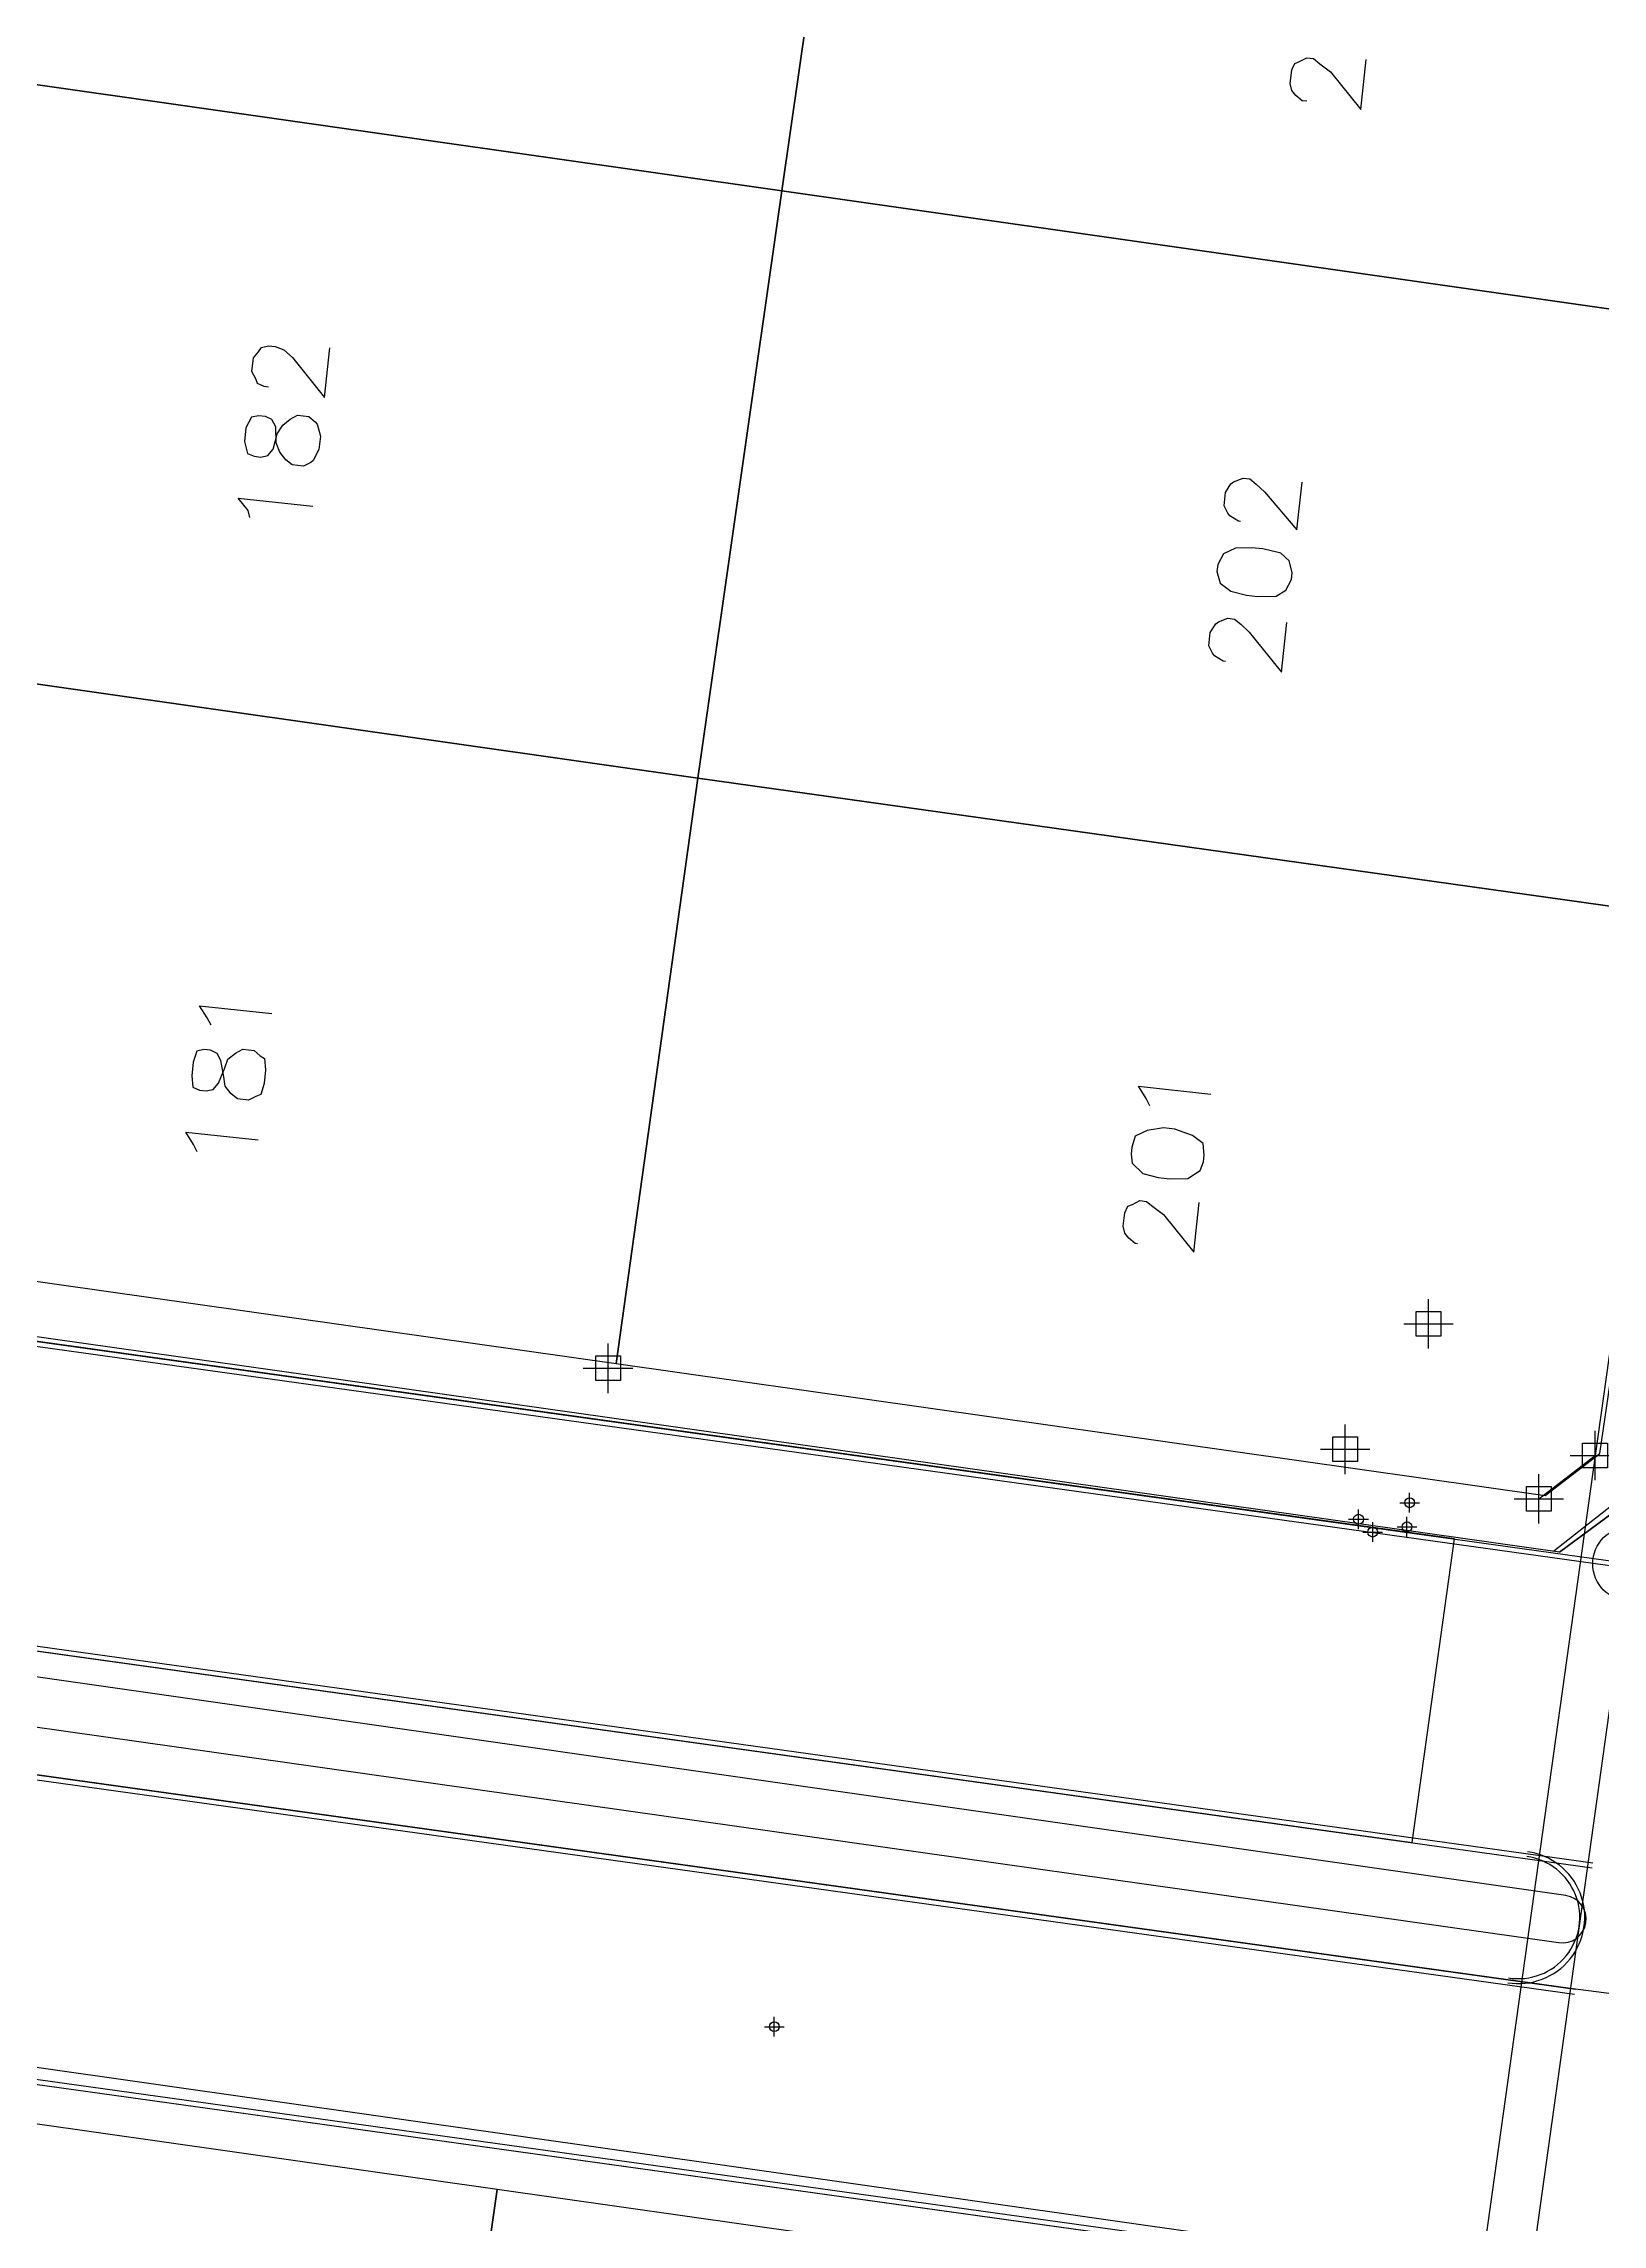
# Model space of a CAD drawing. Header units: metres. Extents: x -977055 to 805873, y -1033982 to 242021.
# Drawn here: x 925.68 to 957.21, y 1032.73 to 1076.83 of the extents above; entities that cross this region are included whole.
import ezdxf

# ---------------------------------------------------------------- set-up
doc = ezdxf.new("R2010")
doc.units = ezdxf.units.M
doc.header["$PDMODE"] = 32
doc.header["$PDSIZE"] = 1.5
for name, color, linetype in [('12-CONDICIONES EXISTENTES', 2, 'Continuous'), ('C-ANNO-MATC-TEXT', 150, 'Continuous'), ('LOTE 243', 6, 'Continuous'), ('PUNTOS V', 4, 'Continuous'), ('V-NODE', 1, 'Continuous')]:
    doc.layers.add(name, color=color, linetype=linetype)
doc.layers.add('PDF2_area escolar', color=7, linetype='Continuous', true_color=0x989898)
doc.layers.add('PDF_Geometry', color=7, linetype='Continuous', true_color=0x797979)

# ---------------------------------------------------------------- blocks, each defined once
blk = doc.blocks.new('*U2498')
at = {"color": 0, "linetype": 'ByBlock', "lineweight": -2, "transparency": 16777216}
for p, q in [((0, -1), (0, 1)), ((-1, 0), (1, 0))]:
    blk.add_line(p, q, dxfattribs=at)
blk.add_lwpolyline([(-0.5, -0.5), (-0.5, 0.5), (0.5, 0.5), (0.5, -0.5)], close=True, dxfattribs=at)
blk = doc.blocks.new('*U2783', base_point=(937.094, 1050.039, 997.232))
at = {"layer": 'V-NODE', "color": 130, "lineweight": -2, "xscale": 0.5, "yscale": 0.5, "zscale": 0.5}
blk.add_blockref('*U2498', (937.094, 1050.039, 997.232), dxfattribs=at)
blk = doc.blocks.new('*U2786', base_point=(955.923, 1047.401, 997.576))
at = {"layer": 'V-NODE', "color": 130, "lineweight": -2, "xscale": 0.5, "yscale": 0.5, "zscale": 0.5}
blk.add_blockref('*U2498', (955.923, 1047.401, 997.576), dxfattribs=at)
blk = doc.blocks.new('*U2789', base_point=(957.058, 1048.277, 997.518))
at = {"layer": 'V-NODE', "color": 130, "lineweight": -2, "xscale": 0.5, "yscale": 0.5, "zscale": 0.5}
blk.add_blockref('*U2498', (957.058, 1048.277, 997.518), dxfattribs=at)
blk = doc.blocks.new('base')
at = {"layer": 'PDF_Geometry', "lineweight": 25, "extrusion": (-0.000787417, 0.063364, 0.99799), "elevation": 0.026}
for points in [[(-314.355, -197.288), (-299.601, -195.681), (-292.744, -194.188), (-282.663, -192.111), (-274.476, -190.361), (-258.037, -185.154), (-248.029, -180.61), (-240.539, -177.71), (-228.643, -174.042), (-222.733, -172.714), (-217.384, -171.04), (-209.935, -169.248), (-202.16, -164.759), (-196.196, -160.284), (-195.073, -159.817), (-178.095, -157.457), (-154.298, -156.614), (-136.667, -154.611), (-124.436, -153.164), (-118.066, -151.474), (-100.79, -146.646), (-80.955, -140.967), (-73.385, -139.328), (-61.694, -135.822), (-40.504, -131.604), (-37.727, -130.872), (-17.661, -129.441), (1.311, -127.461), (21.092, -124.929), (41.006, -122.83), (47.376, -123.458), (63.592, -123.186), (81.402, -124.312), (85.639, -96.072), (88.705, -66.393), (92.811, -40.781), (97.16, -22.386), (100.596, -1.562), (102.483, 8.32), (109.691, 37.361), (117.528, 76.62), (126.217, 115.638), (131.513, 149.592), (134.682, 173.973), (136.916, 195.591), (139.956, 229.678), (141.558, 250.676), (142.614, 271.37), (143.252, 283.21), (147.066, 312.938), (152.58, 355.631), (153.554, 396.042), (150.869, 418.02), (151.777, 438.639), (150.959, 458.028), (151.777, 438.639), (150.869, 418.02), (153.554, 396.042), (152.58, 355.631), (147.066, 312.938), (143.252, 283.21), (142.614, 271.37), (141.558, 250.676), (139.956, 229.678), (136.916, 195.591), (134.682, 173.973), (131.513, 149.592), (126.217, 115.638), (117.528, 76.62), (109.691, 37.361), (102.483, 8.32), (100.596, -1.562), (97.16, -22.386), (92.811, -40.781), (88.705, -66.393), (85.639, -96.072), (81.402, -124.312), (63.592, -123.186), (47.376, -123.458), (41.006, -122.83), (21.092, -124.929), (1.311, -127.461), (-17.661, -129.441), (-37.727, -130.872), (-40.504, -131.604), (-61.694, -135.822), (-73.385, -139.328), (-80.955, -140.967), (-100.79, -146.646), (-118.066, -151.474), (-124.436, -153.164), (-136.667, -154.611), (-154.298, -156.614), (-178.095, -157.457), (-195.073, -159.817), (-196.196, -160.284), (-202.16, -164.759), (-209.935, -169.248), (-217.384, -171.04), (-222.733, -172.714), (-228.643, -174.042), (-240.539, -177.71), (-248.029, -180.61), (-258.037, -185.154), (-274.476, -190.361), (-282.663, -192.111), (-292.744, -194.188), (-299.601, -195.681), (-314.355, -197.288), (-312.178, -178.446), (-309.146, -157.898), (-306.876, -132.899), (-305.823, -118.002), (-298.643, -78.802), (-291.055, -45.077), (-282.252, -15.116), (-275.645, 10.473), (-270.319, 33.898), (-263.825, 63.164), (-258.15, 86.408), (-284.424, 123.888)], [(-73.972, -29.127), (-75.851, -30.477), (-73.972, -29.127), (-35.504, -35.06), (-34.154, -36.938), (-44.268, -102.03), (-86.666, -112.549), (-88.335, -111.003), (-75.851, -30.477)], [(-69.222, -58.588), (-69.13, -58.599), (-69.004, -58.707), (-68.924, -58.809), (-68.894, -58.952), (-68.927, -59.226), (-68.99, -59.358), (-69.087, -59.393), (-69.235, -59.468), (-69.372, -59.451), (-69.498, -59.343), (-69.71, -59.178), (-70.313, -58.41), (-70.434, -59.416)], [(-48.152, -53.058), (-48.061, -53.069), (-47.929, -53.131), (-47.894, -53.228), (-47.819, -53.376), (-47.852, -53.651), (-47.96, -53.777), (-48.017, -53.863), (-48.16, -53.892), (-48.297, -53.875), (-48.474, -53.807), (-48.641, -53.648), (-49.284, -52.829), (-49.405, -53.834)], [(-67.78, -50.09), (-67.735, -50.096), (-67.563, -50.209), (-67.523, -50.261), (-67.448, -50.409), (-67.481, -50.683), (-67.594, -50.855), (-67.645, -50.895), (-67.839, -50.964), (-67.976, -50.948), (-68.103, -50.84), (-68.269, -50.681), (-68.918, -49.907), (-69.033, -50.867)], [(-47.741, -50.418), (-47.712, -50.561), (-47.511, -50.817), (-49.019, -50.635)], [(-67.439, -47.256), (-67.393, -47.262), (-67.221, -47.375), (-67.181, -47.427), (-67.106, -47.575), (-67.139, -47.849), (-67.253, -48.021), (-67.304, -48.061), (-67.498, -48.13), (-67.635, -48.114), (-67.761, -48.006), (-67.927, -47.847), (-68.571, -47.027), (-68.692, -48.033)], [(-46.828, -40.141), (-46.753, -40.289), (-46.597, -40.54), (-48.06, -40.363)], [(-65.8, -38.272), (-65.725, -38.421), (-65.57, -38.671), (-67.033, -38.495)], [(-46.519, -37.581), (-46.444, -37.729), (-46.289, -37.98), (-47.752, -37.804)], [(-65.51, -35.479), (-65.464, -35.484), (-65.338, -35.592), (-65.258, -35.695), (-65.229, -35.837), (-65.262, -36.112), (-65.324, -36.243), (-65.421, -36.278), (-65.569, -36.353), (-65.706, -36.336), (-65.832, -36.228), (-66.044, -36.064), (-66.647, -35.295), (-66.768, -36.301)], [(-73.109, -12.723), (-71.713, -14.606), (-33.296, -20.58), (-31.412, -19.184), (-31.083, -17.229), (-30.444, -17.306), (-30.732, -19.312), (-31.412, -19.184)]]:
    blk.add_lwpolyline(points, dxfattribs=at)
for points in [[(-58.585, -56.902), (-60.428, -68.736), (-40.674, -71.812), (-38.83, -59.977)], [(-78.339, -53.826), (-80.188, -65.706), (-60.428, -68.736), (-58.585, -56.902)], [(-56.736, -45.022), (-58.585, -56.902), (-38.83, -59.977), (-36.982, -48.097)], [(-76.542, -41.986), (-78.339, -53.826), (-58.585, -56.902), (-56.736, -45.022)], [(-47.649, -51.959), (-47.713, -51.72), (-47.844, -51.658), (-47.981, -51.641), (-48.124, -51.67), (-48.232, -51.796), (-48.316, -52.111), (-48.43, -52.283), (-48.583, -52.403), (-48.731, -52.478), (-48.96, -52.451), (-49.086, -52.343), (-49.126, -52.291), (-49.19, -52.052), (-49.157, -51.778), (-49.038, -51.56), (-48.987, -51.52), (-48.839, -51.445), (-48.61, -51.473), (-48.484, -51.58), (-48.364, -51.734), (-48.294, -51.928), (-48.287, -52.253), (-48.212, -52.402), (-48.08, -52.464), (-47.943, -52.48), (-47.801, -52.451), (-47.682, -52.234)], [(-67.288, -49.083), (-67.352, -48.844), (-67.564, -48.679), (-67.878, -48.595), (-68.107, -48.567), (-68.478, -48.569), (-68.677, -48.684), (-68.796, -48.901), (-68.813, -49.039), (-68.749, -49.278), (-68.583, -49.437), (-68.223, -49.527), (-67.994, -49.555), (-67.669, -49.547), (-67.424, -49.438), (-67.305, -49.22)], [(-54.939, -33.182), (-56.736, -45.022), (-36.982, -48.097), (-35.3, -37.217), (-36.139, -36.096)], [(-74.814, -31.112), (-76.542, -41.986), (-56.736, -45.022), (-54.939, -33.182), (-73.693, -30.273)], [(-46.427, -39.123), (-46.445, -38.889), (-46.577, -38.826), (-46.714, -38.81), (-46.856, -38.839), (-46.964, -38.965), (-47.094, -39.274), (-47.162, -39.451), (-47.316, -39.572), (-47.464, -39.647), (-47.692, -39.619), (-47.818, -39.511), (-47.904, -39.455), (-47.922, -39.221), (-47.889, -38.946), (-47.816, -38.723), (-47.719, -38.689), (-47.571, -38.614), (-47.343, -38.641), (-47.216, -38.749), (-47.096, -38.903), (-47.072, -39.091), (-47.019, -39.422), (-46.944, -39.57), (-46.813, -39.633), (-46.676, -39.649), (-46.533, -39.62), (-46.46, -39.397)], [(-65.405, -37.3), (-65.428, -37.112), (-65.635, -36.901), (-65.949, -36.817), (-66.178, -36.789), (-66.549, -36.791), (-66.8, -36.946), (-66.867, -37.124), (-66.884, -37.261), (-66.866, -37.495), (-66.654, -37.66), (-66.299, -37.795), (-66.071, -37.823), (-65.74, -37.77), (-65.495, -37.66), (-65.421, -37.437)], [(-50.481, -4.644), (-52.324, -16.479), (-33.569, -19.388), (-32.402, -18.554), (-30.726, -7.72)], [(-70.235, -1.569), (-71.917, -12.449), (-71.078, -13.57), (-52.324, -16.479), (-50.481, -4.644)]]:
    blk.add_lwpolyline(points, close=True, dxfattribs=at)
blk.add_lwpolyline([(-33.156, -27.506), (-73.854, -21.212, 0.999988), (-74.015, -22.166), (-33.323, -28.506)], format="xyb", dxfattribs=at)
blk = doc.blocks.new('*U4239')
at = {"color": 0, "linetype": 'ByBlock', "lineweight": -2, "transparency": 16777216}
for p, q in [((0, -1), (0, 1)), ((-1, 0), (1, 0))]:
    blk.add_line(p, q, dxfattribs=at)
blk.add_lwpolyline([(-0.5, -0.5), (-0.5, 0.5), (0.5, 0.5), (0.5, -0.5)], close=True, dxfattribs=at)
blk = doc.blocks.new('*U4553')
at = {"color": 0, "linetype": 'ByBlock', "lineweight": -2, "transparency": 16777216}
for p, q in [((-1, 0), (1, 0)), ((0, -1), (0, 1))]:
    blk.add_line(p, q, dxfattribs=at)
blk.add_circle((0, 0), 0.5, dxfattribs=at)
blk = doc.blocks.new('*U4634', base_point=(940.457, 1036.724, 998.032))
at = {"layer": 'V-NODE', "lineweight": -2, "xscale": 0.2, "yscale": 0.2, "zscale": 0.2}
blk.add_blockref('*U4553', (940.457, 1036.724, 998.032), dxfattribs=at)
blk = doc.blocks.new('*U4649', base_point=(953.309, 1047.32, 997.459))
at = {"layer": 'V-NODE', "lineweight": -2, "xscale": 0.2, "yscale": 0.2, "zscale": 0.2}
blk.add_blockref('*U4553', (953.309, 1047.32, 997.459), dxfattribs=at)
blk = doc.blocks.new('*U4739', base_point=(952.275, 1046.986, 997.448))
at = {"layer": 'V-NODE', "lineweight": -2, "xscale": 0.2, "yscale": 0.2, "zscale": 0.2}
blk.add_blockref('*U4553', (952.275, 1046.986, 997.448), dxfattribs=at)
blk = doc.blocks.new('*U4742', base_point=(952.562, 1046.726, 997.253))
at = {"layer": 'V-NODE', "lineweight": -2, "xscale": 0.2, "yscale": 0.2, "zscale": 0.2}
blk.add_blockref('*U4553', (952.562, 1046.726, 997.253), dxfattribs=at)
blk = doc.blocks.new('*U4745', base_point=(953.254, 1046.832, 997.469))
at = {"layer": 'V-NODE', "lineweight": -2, "xscale": 0.2, "yscale": 0.2, "zscale": 0.2}
blk.add_blockref('*U4553', (953.254, 1046.832, 997.469), dxfattribs=at)

msp = doc.modelspace()

# ---------------------------------------------------------------- linework, layer by layer
at = {"color": 6, "elevation": 998.163}
msp.add_lwpolyline([(1001.6411, 1031.262), (963.77008, 1036.55958), (956.56438, 1037.49647), (916.19142, 1043.11996), (916.19149, 1043.12045, -1), (916.53365, 1045.57673), (953.36205, 1040.44651), (954.21746, 1046.58721), (869.07453, 1058.44769), (858.611, 1059.787), (828.71241, 1064.10714), (827.83391, 1057.84181), (858.20959, 1053.61045, -1), (857.86743, 1051.15417), (857.86788, 1051.15411), (800.43381, 1059.15472), (799.57841, 1053.01401), (807.82417, 1051.86537), (809.291, 1050.371), (816.452, 1049.358), (818.23877, 1050.41461)], format="xyb", dxfattribs=at)
msp.add_lwpolyline([(818.23877, 1050.41461), (858.20376, 1044.84745), (866.869, 1043.709), (905.327, 1038.372), (955.01601, 1031.45227)], dxfattribs=at)
at = {"layer": '12-CONDICIONES EXISTENTES', "color": 1, "linetype": 'Continuous', "elevation": 997.203}
for points in [[(867.14573, 1058.61541), (957.84176, 1045.98138)], [(867.15953, 1058.71446), (957.85555, 1046.08042)], [(866.30412, 1052.57375), (957.00015, 1039.93972)], [(866.31792, 1052.67279), (957.01395, 1040.03876)], [(857.86649, 1051.1442), (956.64419, 1037.38439)], [(857.88026, 1051.24325), (956.65799, 1037.48343)], [(865.2621, 1044.05606), (955.81638, 1031.44177)], [(865.34733, 1043.94322), (955.80258, 1031.34273)]]:
    msp.add_lwpolyline(points, dxfattribs=at)
at = {"layer": '12-CONDICIONES EXISTENTES', "color": 1}
for radius in [1.34, 1.24]:
    msp.add_arc((955.51048, 1038.93524, 997.203), radius, 260.611204, 82.088245, dxfattribs=at)
at = {"layer": 'LOTE 243', "color": 1, "linetype": 'ByBlock', "elevation": 1009.43524}
for points in [[(969.31839, 1128.35544), (958.04827, 1048.13787), (955.43438, 1029.43062), (945.74837, 960.12858), (943.91635, 947.03543), (930.42045, 850.77109)], [(968.254, 1127.967), (957.058, 1048.277), (954.444, 1029.569), (944.758, 960.267), (942.926, 947.174), (929.43014, 850.90993)]]:
    msp.add_lwpolyline(points, dxfattribs=at)
at = {"layer": 'PUNTOS V', "color": 1, "elevation": 997.576}
for points in [[(955.923, 1047.401), (957.058, 1048.277)], [(956.22391, 1046.3481), (957.99193, 1047.73461)]]:
    msp.add_lwpolyline(points, dxfattribs=at)
at = {"layer": 'PUNTOS V', "color": 1}
msp.add_point((957.76144, 1046.08502, 1009.43524), dxfattribs=at)

# ---------------------------------------------------------------- block references
at = {"layer": 'C-ANNO-MATC-TEXT', "lineweight": -2, "xscale": 0.5, "yscale": 0.5, "zscale": 0.5}
for p in [(953.689, 1050.937, 997.474), (952.004, 1048.401, 996.226)]:
    msp.add_blockref('*U4239', p, dxfattribs=at)
at = {"layer": 'PDF2_area escolar'}
msp.add_blockref('base', (882.736, 1016.336, 999.038), dxfattribs=at)
at = {"layer": 'V-NODE'}
for name, p in [('*U2783', (937.094, 1050.039, 997.232)), ('*U2789', (957.058, 1048.277, 997.518)), ('*U2786', (955.923, 1047.401, 997.576)), ('*U4649', (953.309, 1047.32, 997.457)), ('*U4739', (952.275, 1046.986, 997.446)), ('*U4745', (953.254, 1046.832, 997.467)), ('*U4742', (952.562, 1046.726, 997.251)), ('*U4634', (940.457, 1036.724, 998.03))]:
    msp.add_blockref(name, p, dxfattribs=at)

doc.saveas('drawing.dxf')
